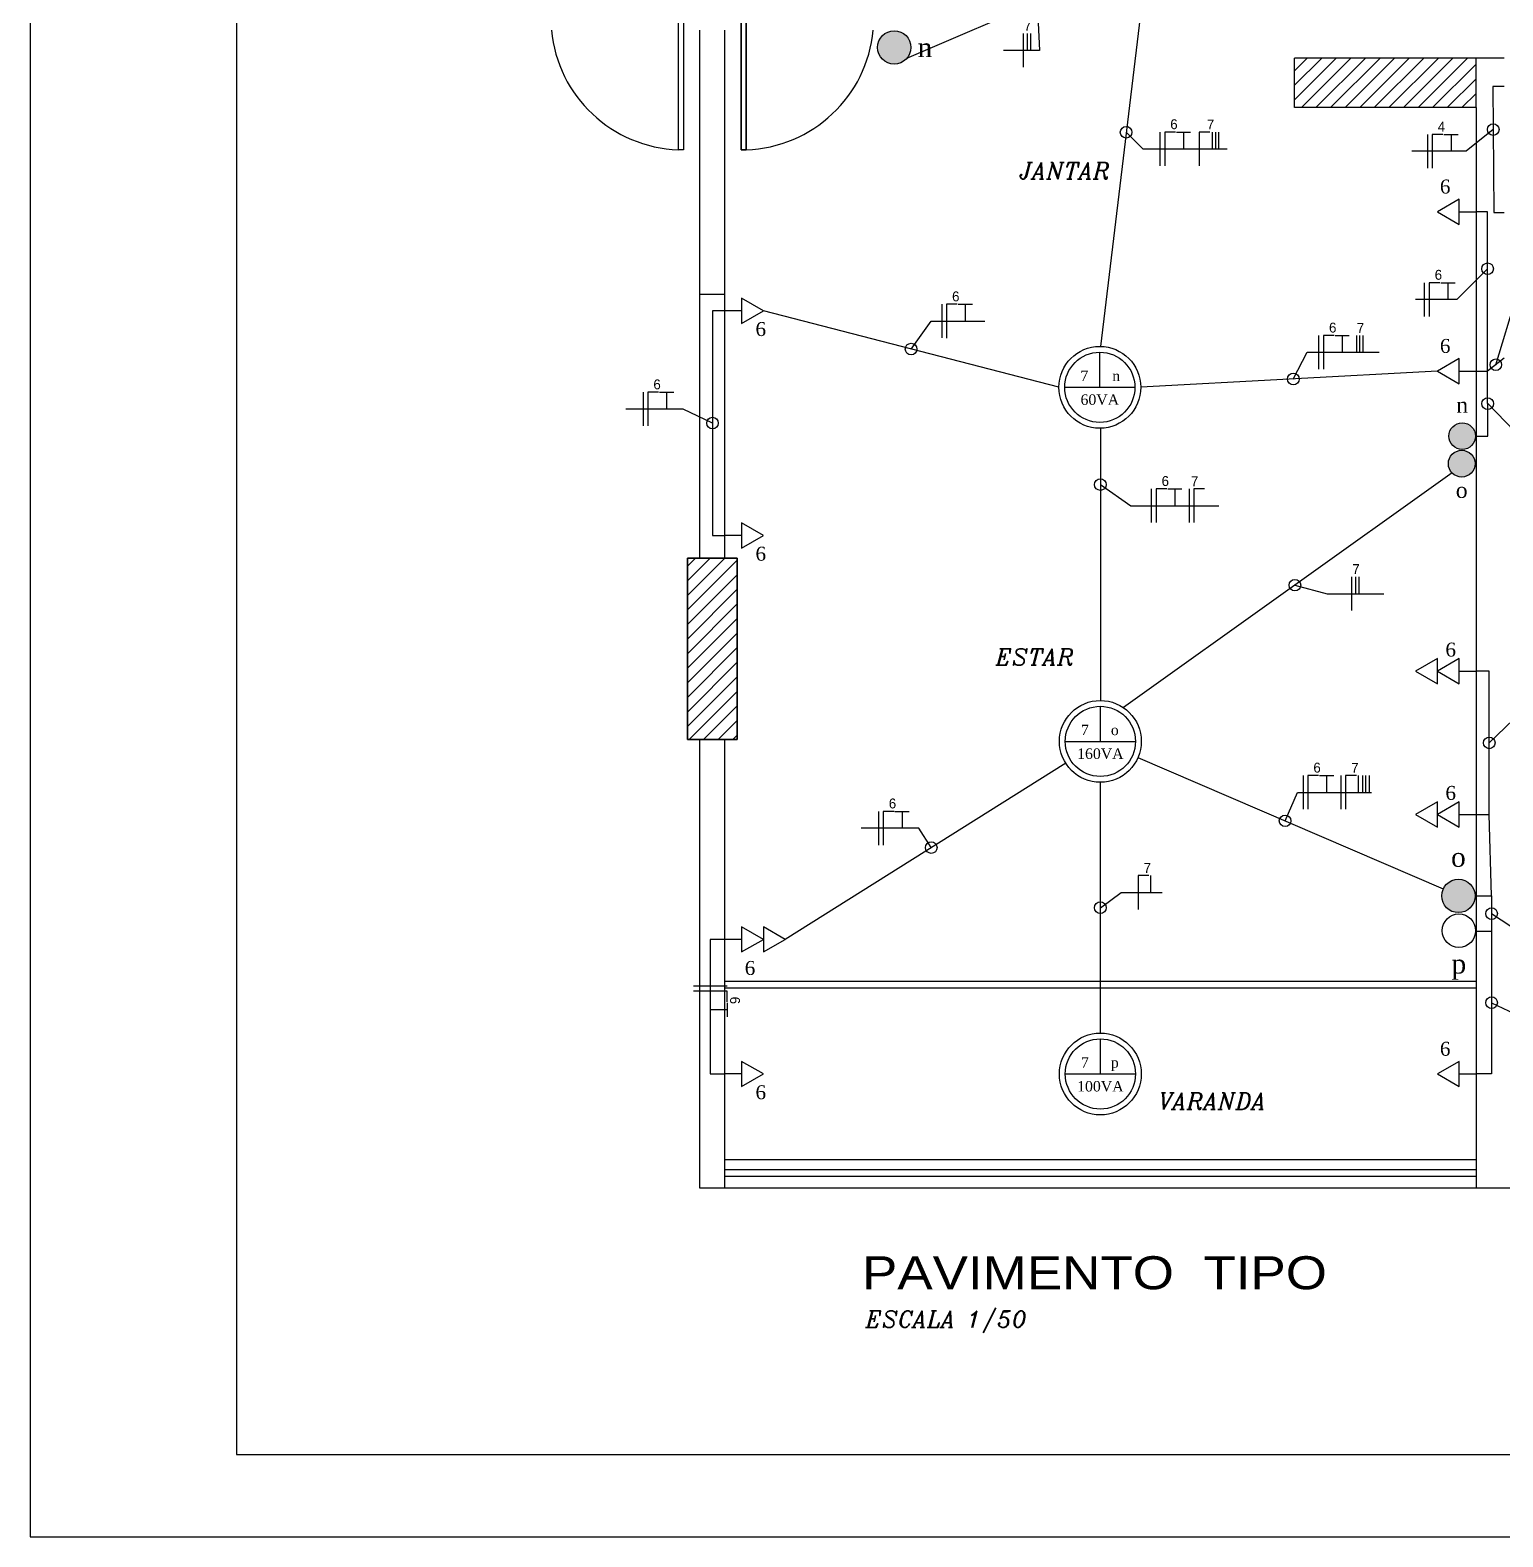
# Model space of a CAD drawing. Extents: x -175055 to -48386, y 10342 to 134050.
# Drawn here: x -97707 to -88783, y 100663 to 109795 of the extents above; entities that cross this region are included whole.
import ezdxf
from ezdxf.enums import TextEntityAlignment as Align

# ---------------------------------------------------------------- set-up
doc = ezdxf.new("R2010")
doc.units = 0
doc.header["$LTSCALE"] = 50
doc.header["$MEASUREMENT"] = 0
doc.layers.get('0').update_dxf_attribs({"linetype": 'CONTINUOUS'})
for name, color, linetype in [('ABE', 7, 'CONTINUOUS'), ('Eletrodutos', 6, 'CONTINUOUS'), ('Inst. Elétricas', 80, 'CONTINUOUS'), ('SIMBOLOGIA', 1, 'CONTINUOUS')]:
    doc.layers.add(name, color=color, linetype=linetype)
doc.styles.add('ITALICC', font='italicc', dxfattribs={"height": 4})
doc.styles.add('JMS1', font='times.ttf')
doc.styles.add('TECHNIC', font='te______.pfb', dxfattribs={"width": 1.2, "height": 30})
doc.styles.add('TECHNICLIGHT', font='tel_____.pfb', dxfattribs={"height": 2})

# ---------------------------------------------------------------- blocks, each defined once
blk = doc.blocks.new('*X28')
at = {"color": 0}
for p, q in [((-3287.58, -282.37), (-3262.24, -257.03)), ((-3287.58, -273.54), (-3271.07, -257.03)), ((-3287.58, -264.7), (-3279.91, -257.03)), ((-3283.4, -287.03), (-3253.4, -257.03)), ((-3274.56, -287.03), (-3244.56, -257.03)), ((-3265.72, -287.03), (-3235.72, -257.03)), ((-3256.88, -287.03), (-3226.88, -257.03)), ((-3248.04, -287.03), (-3218.04, -257.03)), ((-3239.2, -287.03), (-3209.2, -257.03)), ((-3230.36, -287.03), (-3200.36, -257.03)), ((-3221.52, -287.03), (-3191.53, -257.03)), ((-3212.68, -287.03), (-3182.69, -257.03)), ((-3203.85, -287.03), (-3177.57, -260.76)), ((-3195.01, -287.03), (-3177.57, -269.59)), ((-3186.17, -287.03), (-3177.57, -278.43))]:
    blk.add_line(p, q, dxfattribs=at)
blk = doc.blocks.new('*X26')
at = {"color": 0}
for p, q in [((425.02, 1600.58), (447.41, 1622.97)), ((425.02, 1609.42), (438.57, 1622.97)), ((425.02, 1618.26), (429.73, 1622.97)), ((425.02, 1591.74), (455.02, 1621.74)), ((425.02, 1582.91), (455.02, 1612.91)), ((425.02, 1574.07), (455.02, 1604.07)), ((425.02, 1565.23), (455.02, 1595.23)), ((425.02, 1556.39), (455.02, 1586.39)), ((425.02, 1547.55), (455.02, 1577.55)), ((425.02, 1538.71), (455.02, 1568.71)), ((425.02, 1529.87), (455.02, 1559.87)), ((425.02, 1521.03), (455.02, 1551.03)), ((425.79, 1512.97), (455.02, 1542.19)), ((434.63, 1512.97), (455.02, 1533.36)), ((443.47, 1512.97), (455.02, 1524.52)), ((452.31, 1512.97), (455.02, 1515.68))]:
    blk.add_line(p, q, dxfattribs=at)
blk = doc.blocks.new('A$C37370DF5')
at = {"linetype": 'Continuous'}
for p, q in [((0, 0), (0, 126)), ((-126, 0), (126, 0))]:
    blk.add_line(p, q, dxfattribs=at)
for radius in [147, 126]:
    blk.add_circle((0, 0), radius, dxfattribs=at)
at = {"linetype": 'Continuous', "style": 'JMS1'}
for tag, p in [('CIRC.', (-55.5, 41.2)), ('CMD', (51.8, 41.2)), ('POT.', (0, -44.1))]:
    blk.add_attdef(tag, text='', height=37.5, dxfattribs=at).set_placement(p, align=Align.MIDDLE_CENTER)
blk = doc.blocks.new('A$C7A1A14DC')
at = {"layer": 'SIMBOLOGIA'}
blk.add_line((0.0968, 0), (0, 0), dxfattribs=at)
blk.add_lwpolyline([(0.2219, 0), (0.0968, 0.0723), (0.0968, -0.0723)], close=True, dxfattribs=at)
at = {"layer": 'SIMBOLOGIA', "linetype": 'Continuous', "style": 'JMS1'}
blk.add_attdef('POT', text='', height=0.08, dxfattribs=at).set_placement((0.177, 0.1099), align=Align.MIDDLE_LEFT)
blk.add_attdef('CIRC.', (0.177, -0.1449), '', height=0.08, dxfattribs=at)
blk = doc.blocks.new('A$C6A1A07AC')
at = {"layer": 'SIMBOLOGIA'}
blk.add_line((72.6, 0), (0, 0), dxfattribs=at)
for points in [[(166.4, 0), (72.6, 54.2), (72.6, -54.2)], [(260.3, 0), (166.4, 54.2), (166.4, -54.2)]]:
    blk.add_lwpolyline(points, close=True, dxfattribs=at)
at = {"layer": 'SIMBOLOGIA', "linetype": 'Continuous', "style": 'JMS1'}
blk.add_attdef('POT', text='', height=60, dxfattribs=at).set_placement((195.5, 82.4), align=Align.MIDDLE_LEFT)
blk.add_attdef('CIRC.', (86.3, -123.1), '', height=60, dxfattribs=at)
blk = doc.blocks.new('FASE')
at = {"layer": 'Inst. Elétricas'}
blk.add_line((-21.1, 103.8), (-21.1, -100.4), dxfattribs=at)
blk = doc.blocks.new('NEUTRO')
at = {"layer": 'Inst. Elétricas'}
blk.add_lwpolyline([(66.3, 41.2), (0.9, 41.2), (0.9, -163)], dxfattribs=at)
blk = doc.blocks.new('TERRA')
at = {"layer": 'Inst. Elétricas'}
for p, q in [((15, 22.1), (100.8, 22.1)), ((57.9, 22.1), (57.9, -80))]:
    blk.add_line(p, q, dxfattribs=at)
blk = doc.blocks.new('A$C2AD67FED')
at = {"layer": 'SIMBOLOGIA', "linetype": 'Continuous'}
blk.add_circle((60, 0), 60, dxfattribs=at)
at = {"layer": 'SIMBOLOGIA', "linetype": 'Continuous', "style": 'JMS1'}
blk.add_attdef('CIRC.1', text='', height=70, dxfattribs=at).set_placement((143.7, 0), align=Align.MIDDLE_LEFT)
blk = doc.blocks.new('A$C7001172B')
at = {"layer": 'SIMBOLOGIA', "linetype": 'Continuous'}
blk.add_hatch(color=256, dxfattribs=at).paths.add_polyline_path([(0, 0, 1), (120, 0, 1)])
blk.add_circle((60, 0), 60, dxfattribs=at)
at = {"layer": 'SIMBOLOGIA', "linetype": 'Continuous', "style": 'JMS1'}
blk.add_attdef('CIRC.1', text='', height=70, dxfattribs=at).set_placement((143.7, 0), align=Align.MIDDLE_LEFT)

msp = doc.modelspace()

# ---------------------------------------------------------------- linework, layer by layer
for p, q in [((-91604.1, 109964.5), (-91590.4, 109672.2)), ((-91590.4, 109672.2), (-91809.4, 109672.2)), ((-91065.5, 109175.7), (-90963.8, 109074.7)), ((-88841.3, 109192.3), (-89004.7, 109060.4)), ((-90963.8, 109074.7), (-90453.8, 109074.7)), ((-89004.7, 109060.4), (-89333.5, 109060.4)), ((-89061, 108162), (-88875, 108348.5)), ((-89061, 108162), (-89312, 108162)), ((-88825.2, 107767.1), (-88697.2, 108187.1)), ((-90052.4, 107680.4), (-89968.9, 107842.1)), ((-89968.9, 107842.1), (-89532.4, 107842.1)), ((-93749, 107498), (-94097, 107498)), ((-93572, 107413.1), (-93749, 107498)), ((-88874.6, 107531.1), (-88711.6, 107364.9)), ((-91221.7, 107040.3), (-91037, 106912)), ((-91037, 106912), (-90504, 106912)), ((-90042.8, 106430.9), (-89846.7, 106379.2)), ((-89846.7, 106379.2), (-89503.7, 106379.2)), ((-88865, 105475.2), (-88669, 105663)), ((-90102, 105002.6), (-90026.7, 105175.2)), ((-90026.7, 105175.2), (-89578.8, 105174.3)), ((-92322.4, 104957.7), (-92670.4, 104957.7)), ((-92246.3, 104840.3), (-92322.4, 104957.7)), ((-91221.7, 104476.1), (-91094.8, 104568.2)), ((-91094.8, 104568.2), (-90848, 104568.2)), ((-88850.7, 104439.9), (-88675, 104325)), ((-88850.7, 103900.4), (-88679.4, 103819.4))]:
    msp.add_line(p, q)
at = {"color": 4}
for centre in [(-88841.3, 109192.3), (-91065.5, 109175.7), (-88875, 108348.5), (-92368.5, 107862), (-88825.2, 107767.1), (-90052.4, 107680.4), (-88874.6, 107531.1), (-93572, 107413.1), (-91221.7, 107040.3), (-90042.8, 106430.9), (-88865, 105475.2), (-90102, 105002.6), (-92246.3, 104840.3), (-91221.7, 104476.1), (-88850.7, 104439.9), (-88850.7, 103900.4)]:
    msp.add_circle(centre, 35.3, dxfattribs=at)
at = {"layer": 'ABE', "color": 7}
for p, q in [((-97706.9, 134050.2), (-97706.9, 100662.8)), ((-96456.9, 133550.2), (-96456.9, 101162.8)), ((-93647.9, 106594.9), (-93647.9, 109794.9)), ((-93497.9, 106594.9), (-93497.9, 109794.9)), ((-90045.5, 109325.8), (-90045.5, 109625.8)), ((-88945.4, 109625.8), (-90045.5, 109625.8)), ((-88945.4, 109325.8), (-88945.4, 109625.8)), ((-88775.4, 109625.8), (-88945.4, 109625.8)), ((-88945.4, 109325.8), (-90045.5, 109325.8)), ((-88945.4, 109325.8), (-88945.4, 102776.7)), ((-93647.9, 108194.9), (-93497.9, 108194.9)), ((-93422.9, 106594.9), (-93722.9, 106594.9)), ((-93422.9, 106594.9), (-93722.9, 106594.9)), ((-93722.9, 106594.9), (-93722.9, 105494.9)), ((-93722.9, 106594.9), (-93722.9, 105494.9)), ((-93422.9, 105494.9), (-93422.9, 106594.9)), ((-93422.9, 105494.9), (-93422.9, 106594.9)), ((-93722.9, 105494.9), (-93422.9, 105494.9)), ((-93722.9, 105494.9), (-93422.9, 105494.9)), ((-93497.9, 105494.9), (-93647.9, 105494.9)), ((-93647.9, 102776.7), (-93647.9, 105494.9)), ((-93497.9, 102776.7), (-93497.9, 105494.9)), ((-88945.4, 104029.3), (-93497.9, 104029.3)), ((-88945.4, 103988.6), (-93497.9, 103988.6)), ((-88945.4, 102948), (-93497.9, 102948)), ((-88945.4, 102888), (-93497.9, 102888)), ((-93497.9, 102848), (-88945.4, 102848)), ((-88945.4, 102776.7), (-93647.9, 102776.7)), ((-82140, 102776.7), (-88945.4, 102776.7)), ((-96456.9, 101162.8), (-48885.6, 101162.8)), ((-97706.9, 100662.8), (-48385.6, 100662.8))]:
    msp.add_line(p, q, dxfattribs=at)
for points in [[(-93777.9, 109069.9), (-93777.9, 109869.9), (-93747.9, 109869.9), (-93747.9, 109069.9)], [(-93367.9, 109069.9), (-93367.9, 109869.9), (-93397.9, 109869.9), (-93397.9, 109069.9)], [(-93397.9, 109069.9), (-93397.9, 109869.9), (-93367.9, 109869.9), (-93367.9, 109069.9)], [(-93722.9, 105494.9), (-93722.9, 106594.9), (-93422.9, 106594.9), (-93422.9, 105494.9)], [(-93422.9, 106594.9), (-93722.9, 106594.9), (-93722.9, 105494.9), (-93422.9, 105494.9)], [(-93422.9, 106594.9), (-93722.9, 106594.9), (-93722.9, 105494.9), (-93422.9, 105494.9)]]:
    msp.add_lwpolyline(points, close=True, dxfattribs=at)
for centre, start, end in [((-93751.4, 109869.4), 185.34776, 268.10045), ((-93394.5, 109869.4), 271.89955, 354.65224)]:
    msp.add_arc(centre, 800, start, end, dxfattribs=at)
at = {"layer": 'Eletrodutos'}
for p, q in [((-92393.6, 109624.7), (-91163.9, 110153.9)), ((-90965.6, 110005.7), (-91221.7, 107878.1)), ((-88775.4, 109454), (-88842.9, 109453.6)), ((-88842.9, 109453.6), (-88838.2, 108689)), ((-88875, 108694), (-88945.4, 108694)), ((-88875, 107728), (-88875, 108694)), ((-88838.2, 108689), (-88775.4, 108689)), ((-93497.9, 108094), (-93572, 108094)), ((-93572, 108094), (-93572, 106732.3)), ((-91473.1, 107630), (-93263.9, 108094)), ((-92368.5, 107862), (-92247.9, 108031.1)), ((-92247.9, 108031.1), (-91921.8, 108031.1)), ((-88775.4, 107806.2), (-88875, 107728)), ((-89179.5, 107728), (-90977, 107630)), ((-88945.4, 107728), (-88875, 107728)), ((-88874.3, 107334.2), (-88875, 107728)), ((-91221.7, 107381.9), (-91221.7, 105732.1)), ((-88948, 107334.2), (-88874.3, 107334.2)), ((-89090.7, 107111.4), (-91081.4, 105688.6)), ((-93572, 106732.3), (-93497.9, 106732.3)), ((-88865, 105909.5), (-88945.4, 105909.5)), ((-88865, 105041), (-88865, 105909.5)), ((-90993.8, 105386), (-89143.5, 104590.5)), ((-91431.7, 105352), (-93131.9, 104284)), ((-91221.7, 103716.4), (-91221.7, 105235.9)), ((-88945.4, 105041), (-88865, 105041)), ((-88850.7, 104547.3), (-88865, 105041)), ((-88950.8, 104547.3), (-88850.7, 104547.3)), ((-88850.7, 104547.3), (-88850.7, 104332.5)), ((-88850.7, 104332.5), (-88947.8, 104332.5)), ((-88850.7, 104332.5), (-88850.7, 103468.3)), ((-93497.9, 104284), (-93585.5, 104284)), ((-93585.5, 104284), (-93585.5, 103468.3)), ((-93585.5, 103468.3), (-93497.9, 103468.3)), ((-88850.7, 103468.3), (-88945.4, 103468.3))]:
    msp.add_line(p, q, dxfattribs=at)
at = {"layer": 'Inst. Elétricas'}
for p, q in [((-91665, 109774.3), (-91665, 109672.2)), ((-91645, 109774.3), (-91645, 109672.2)), ((-90544.8, 109176.8), (-90544.8, 109074.7)), ((-90524.8, 109176.8), (-90524.8, 109074.7)), ((-90505.8, 109176.7), (-90505.8, 109074.6)), ((-89670.4, 107944.1), (-89670.4, 107842.1)), ((-89650.4, 107944.1), (-89650.4, 107842.1)), ((-89631.3, 107944.1), (-89631.3, 107842)), ((-89675.2, 106481.3), (-89675.2, 106379.2)), ((-89655.2, 106481.3), (-89655.2, 106379.2)), ((-89659.2, 105277.3), (-89659.2, 105175.2)), ((-89634.2, 105277.3), (-89634.2, 105175.2)), ((-89614.2, 105277.3), (-89614.2, 105175.2)), ((-89592, 105277.3), (-89592, 105175.2)), ((-90917.2, 104670.3), (-90917.2, 104568.2))]:
    msp.add_line(p, q, dxfattribs=at)

# ---------------------------------------------------------------- block references
at = {"color": 7, "true_color": 0xffffff}
for name, p in [('FASE', (-91668.9, 109670.5)), ('FASE', (-90839.8, 109073)), ('NEUTRO', (-90832.8, 109135.5)), ('TERRA', (-90775.8, 109154.7)), ('NEUTRO', (-90623.7, 109135.5)), ('FASE', (-89218.9, 109058.7)), ('NEUTRO', (-89211.8, 109121.3)), ('TERRA', (-89154.8, 109140.4)), ('FASE', (-89237.5, 108160.3)), ('NEUTRO', (-89230.4, 108222.9)), ('TERRA', (-89173.4, 108242)), ('FASE', (-92162.1, 108029.4)), ('NEUTRO', (-92155, 108091.9)), ('TERRA', (-92098, 108111.1)), ('FASE', (-89878, 107840.4)), ('NEUTRO', (-89871, 107902.9)), ('TERRA', (-89814, 107922.1)), ('FASE', (-93972, 107496.3)), ('NEUTRO', (-93964.9, 107558.9)), ('TERRA', (-93907.9, 107578)), ('FASE', (-90892.5, 106910.3)), ('NEUTRO', (-90885.4, 106972.9)), ('TERRA', (-90828.4, 106992)), ('FASE', (-90663.4, 106910.3)), ('NEUTRO', (-90656.3, 106972.9)), ('FASE', (-89679.2, 106377.6)), ('FASE', (-89972.6, 105173.5)), ('NEUTRO', (-89965.5, 105236.1)), ('TERRA', (-89908.5, 105255.2)), ('FASE', (-89743.5, 105173.5)), ('NEUTRO', (-89736.4, 105236.1)), ('FASE', (-92545.4, 104956.1)), ('NEUTRO', (-92538.3, 105018.6)), ('TERRA', (-92481.3, 105037.7)), ('NEUTRO', (-90994.5, 104629.1))]:
    msp.add_blockref(name, p, dxfattribs=at)
at = {"color": 1, "linetype": 'Continuous'}
ref = msp.add_blockref('A$C7A1A14DC', (-88945.4, 108694), dxfattribs=dict(at, xscale=1054.6875, yscale=1054.6875, zscale=1054.6875, rotation=180))
ref.add_attrib('CIRC.', '6', dxfattribs={"linetype": 'Continuous', "height": 84.4, "style": 'JMS1'}).set_placement((-89132.1, 108846.9), align=Align.MIDDLE_CENTER)
ref = msp.add_blockref('A$C7A1A14DC', (-93497.9, 108094), dxfattribs=dict(at, xscale=1054.6875, yscale=1054.6875, zscale=1054.6875))
ref.add_attrib('CIRC.', '6', (-93311.3, 107941.1), dxfattribs={"linetype": 'Continuous', "height": 84.4, "style": 'JMS1'})
ref = msp.add_blockref('A$C7A1A14DC', (-88945.4, 107728), dxfattribs=dict(at, xscale=1054.6875, yscale=1054.6875, zscale=1054.6875, rotation=180))
ref.add_attrib('CIRC.', '6', dxfattribs={"linetype": 'Continuous', "height": 84.4, "style": 'JMS1'}).set_placement((-89132.1, 107880.9), align=Align.MIDDLE_CENTER)
ref = msp.add_blockref('A$C7A1A14DC', (-93497.9, 106732.3), dxfattribs=dict(at, xscale=1054.6875, yscale=1054.6875, zscale=1054.6875))
ref.add_attrib('CIRC.', '6', (-93311.3, 106579.4), dxfattribs={"linetype": 'Continuous', "height": 84.4, "style": 'JMS1'})
at = {"color": 1}
ref = msp.add_blockref('A$C6A1A07AC', (-88945.4, 105909.5), dxfattribs=dict(at, xscale=1.40625, yscale=1.40625, zscale=1.40625, rotation=180))
ref.add_attrib('CIRC.', '6', dxfattribs={"linetype": 'Continuous', "height": 84.4, "style": 'JMS1'}).set_placement((-89066.8, 106082.6), align=Align.TOP_RIGHT)
ref = msp.add_blockref('A$C6A1A07AC', (-88945.4, 105041), dxfattribs=dict(at, xscale=1.40625, yscale=1.40625, zscale=1.40625, rotation=180))
ref.add_attrib('CIRC.', '6', dxfattribs={"linetype": 'Continuous', "height": 84.4, "style": 'JMS1'}).set_placement((-89066.8, 105214.1), align=Align.TOP_RIGHT)
ref = msp.add_blockref('A$C6A1A07AC', (-93497.9, 104284), dxfattribs=dict(at, xscale=1.40625, yscale=1.40625, zscale=1.40625))
ref.add_attrib('CIRC.', '6', dxfattribs={"linetype": 'Continuous', "height": 84.4, "style": 'JMS1'}).set_placement((-93376.6, 104110.9), align=Align.MIDDLE_LEFT)
at = {"color": 7, "true_color": 0xffffff, "rotation": 270}
for name, p in [('FASE', (-93587.2, 103978.7)), ('NEUTRO', (-93524.6, 103971.7)), ('TERRA', (-93505.5, 103914.7))]:
    msp.add_blockref(name, p, dxfattribs=at)
at = {"color": 1, "linetype": 'Continuous'}
ref = msp.add_blockref('A$C7A1A14DC', (-88945.4, 103468.3), dxfattribs=dict(at, xscale=1054.6875, yscale=1054.6875, zscale=1054.6875, rotation=180))
ref.add_attrib('CIRC.', '6', dxfattribs={"linetype": 'Continuous', "height": 84.4, "style": 'JMS1'}).set_placement((-89132.1, 103621.2), align=Align.MIDDLE_CENTER)
ref = msp.add_blockref('A$C7A1A14DC', (-93497.9, 103468.3), dxfattribs=dict(at, xscale=1054.6875, yscale=1054.6875, zscale=1054.6875))
ref.add_attrib('CIRC.', '6', (-93311.3, 103315.4), dxfattribs={"linetype": 'Continuous', "height": 84.4, "style": 'JMS1'})
at = {"layer": 'ABE', "color": 7, "xscale": 10, "yscale": 10, "zscale": 10}
for name, p in [('*X28', (-57169.7, 112196.1)), ('*X26', (-97972.1, 90365.2))]:
    msp.add_blockref(name, p, dxfattribs=at)
at = {"layer": 'SIMBOLOGIA', "linetype": 'Continuous'}
ref = msp.add_blockref('A$C7001172B', (-92572, 109690.2), dxfattribs=dict(at, xscale=1.687500000931323, yscale=1.687499983236194, zscale=1.687500000931323))
ref.add_attrib('CIRC.1', 'n', dxfattribs={"layer": '0', "linetype": 'Continuous', "height": 118.1, "style": 'JMS1'}).set_placement((-92329.5, 109690.2), align=Align.MIDDLE_LEFT)
at = {"layer": 'SIMBOLOGIA', "lineweight": 0, "xscale": 1.6875, "yscale": 1.6875, "zscale": 1.6875}
for p, values in [((-91225, 107630), {'POT.': '60VA', 'CIRC.': '7', 'CMD': ' n'}), ((-91221.7, 105484), {'POT.': '160VA', 'CIRC.': '7', 'CMD': 'o'}), ((-91221.7, 103468.3), {'POT.': '100VA', 'CIRC.': '7', 'CMD': 'p'})]:
    msp.add_blockref('A$C37370DF5', p, dxfattribs=at).add_auto_attribs(values)
at = {"layer": 'SIMBOLOGIA', "linetype": 'Continuous'}
ref = msp.add_blockref('A$C7001172B', (-89029, 107253.2), dxfattribs=dict(at, xscale=1.350000000745058, yscale=1.349999986588955, zscale=1.350000000745058, rotation=89.99999999999999))
ref.add_attrib('CIRC.1', 'n', dxfattribs={"layer": '0', "linetype": 'Continuous', "height": 94.5, "style": 'JMS1'}).set_placement((-89029, 107447.3), align=Align.BOTTOM_CENTER)
ref = msp.add_blockref('A$C7001172B', (-89032, 107248.3), dxfattribs=dict(at, xscale=1.350000000745058, yscale=1.349999986588955, zscale=1.350000000745058, rotation=270))
ref.add_attrib('CIRC.1', 'o', dxfattribs={"layer": '0', "linetype": 'Continuous', "height": 94.5, "style": 'JMS1'}).set_placement((-89032, 107054.2), align=Align.TOP_CENTER)
ref = msp.add_blockref('A$C7001172B', (-89052, 104446), dxfattribs=dict(at, xscale=1.687500000931323, yscale=1.687499983236194, zscale=1.687500000931323, rotation=90))
ref.add_attrib('CIRC.1', 'o', dxfattribs={"layer": '0', "linetype": 'Continuous', "height": 118.1, "style": 'JMS1'}).set_placement((-89052, 104688.5), align=Align.BOTTOM_CENTER)
ref = msp.add_blockref('A$C2AD67FED', (-89049, 104438), dxfattribs=dict(at, xscale=1.687500000931323, yscale=1.687499983236194, zscale=1.687500000931323, rotation=270))
ref.add_attrib('CIRC.1', 'p', dxfattribs={"layer": '0', "linetype": 'Continuous', "height": 118.1, "style": 'JMS1'}).set_placement((-89049, 104195.5), align=Align.TOP_CENTER)

# ---------------------------------------------------------------- texts
at = {"color": 7, "char_height": 60, "attachment_point": 1, "style": 'TECHNICLIGHT'}
for s, insert in [('7', (-91684.4, 109851.2)), ('6', (-90798, 109254.6)), ('7', (-90576.3, 109252.8)), ('4', (-89177, 109240.4)), ('6', (-89195.6, 108341.9)), ('6', (-92120.2, 108211)), ('6', (-89836.1, 108022)), ('7', (-89667.8, 108019.7)), ('6', (-93930.1, 107677.9)), ('6', (-90850.6, 107091.9)), ('7', (-90672.8, 107090.7)), ('7', (-89694.7, 106558.2)), ('6', (-89930.7, 105355.1)), ('7', (-89701.3, 105353.9)), ('6', (-92503.5, 105137.7)), ('7', (-90959.4, 104746.9))]:
    msp.add_mtext_dynamic_manual_height_columns(s, width=123, gutter_width=10, heights=[0], dxfattribs=dict(at, insert=insert))
at = {"color": 7, "insert": (-93405.5, 103936.8), "char_height": 60, "attachment_point": 1, "rotation": 270, "style": 'TECHNICLIGHT'}
msp.add_mtext_dynamic_manual_height_columns('6', width=123, gutter_width=10, heights=[0], dxfattribs=at)
at = {"layer": 'ABE', "color": 7, "style": 'ITALICC'}
for s, p in [('JANTAR', (-91711, 108892.6)), ('ESTAR', (-91855.8, 105945.5)), ('VARANDA', (-90869, 103253)), ('ESCALA 1/50', (-92643.9, 101932))]:
    msp.add_text(s, height=100, dxfattribs=at).set_placement(p)
at = {"layer": 'ABE', "color": 7, "style": 'TECHNIC', "width": 1.2}
msp.add_text('PAVIMENTO  TIPO', height=200, dxfattribs=at).set_placement((-92666, 102163.5))

doc.saveas('drawing.dxf')
